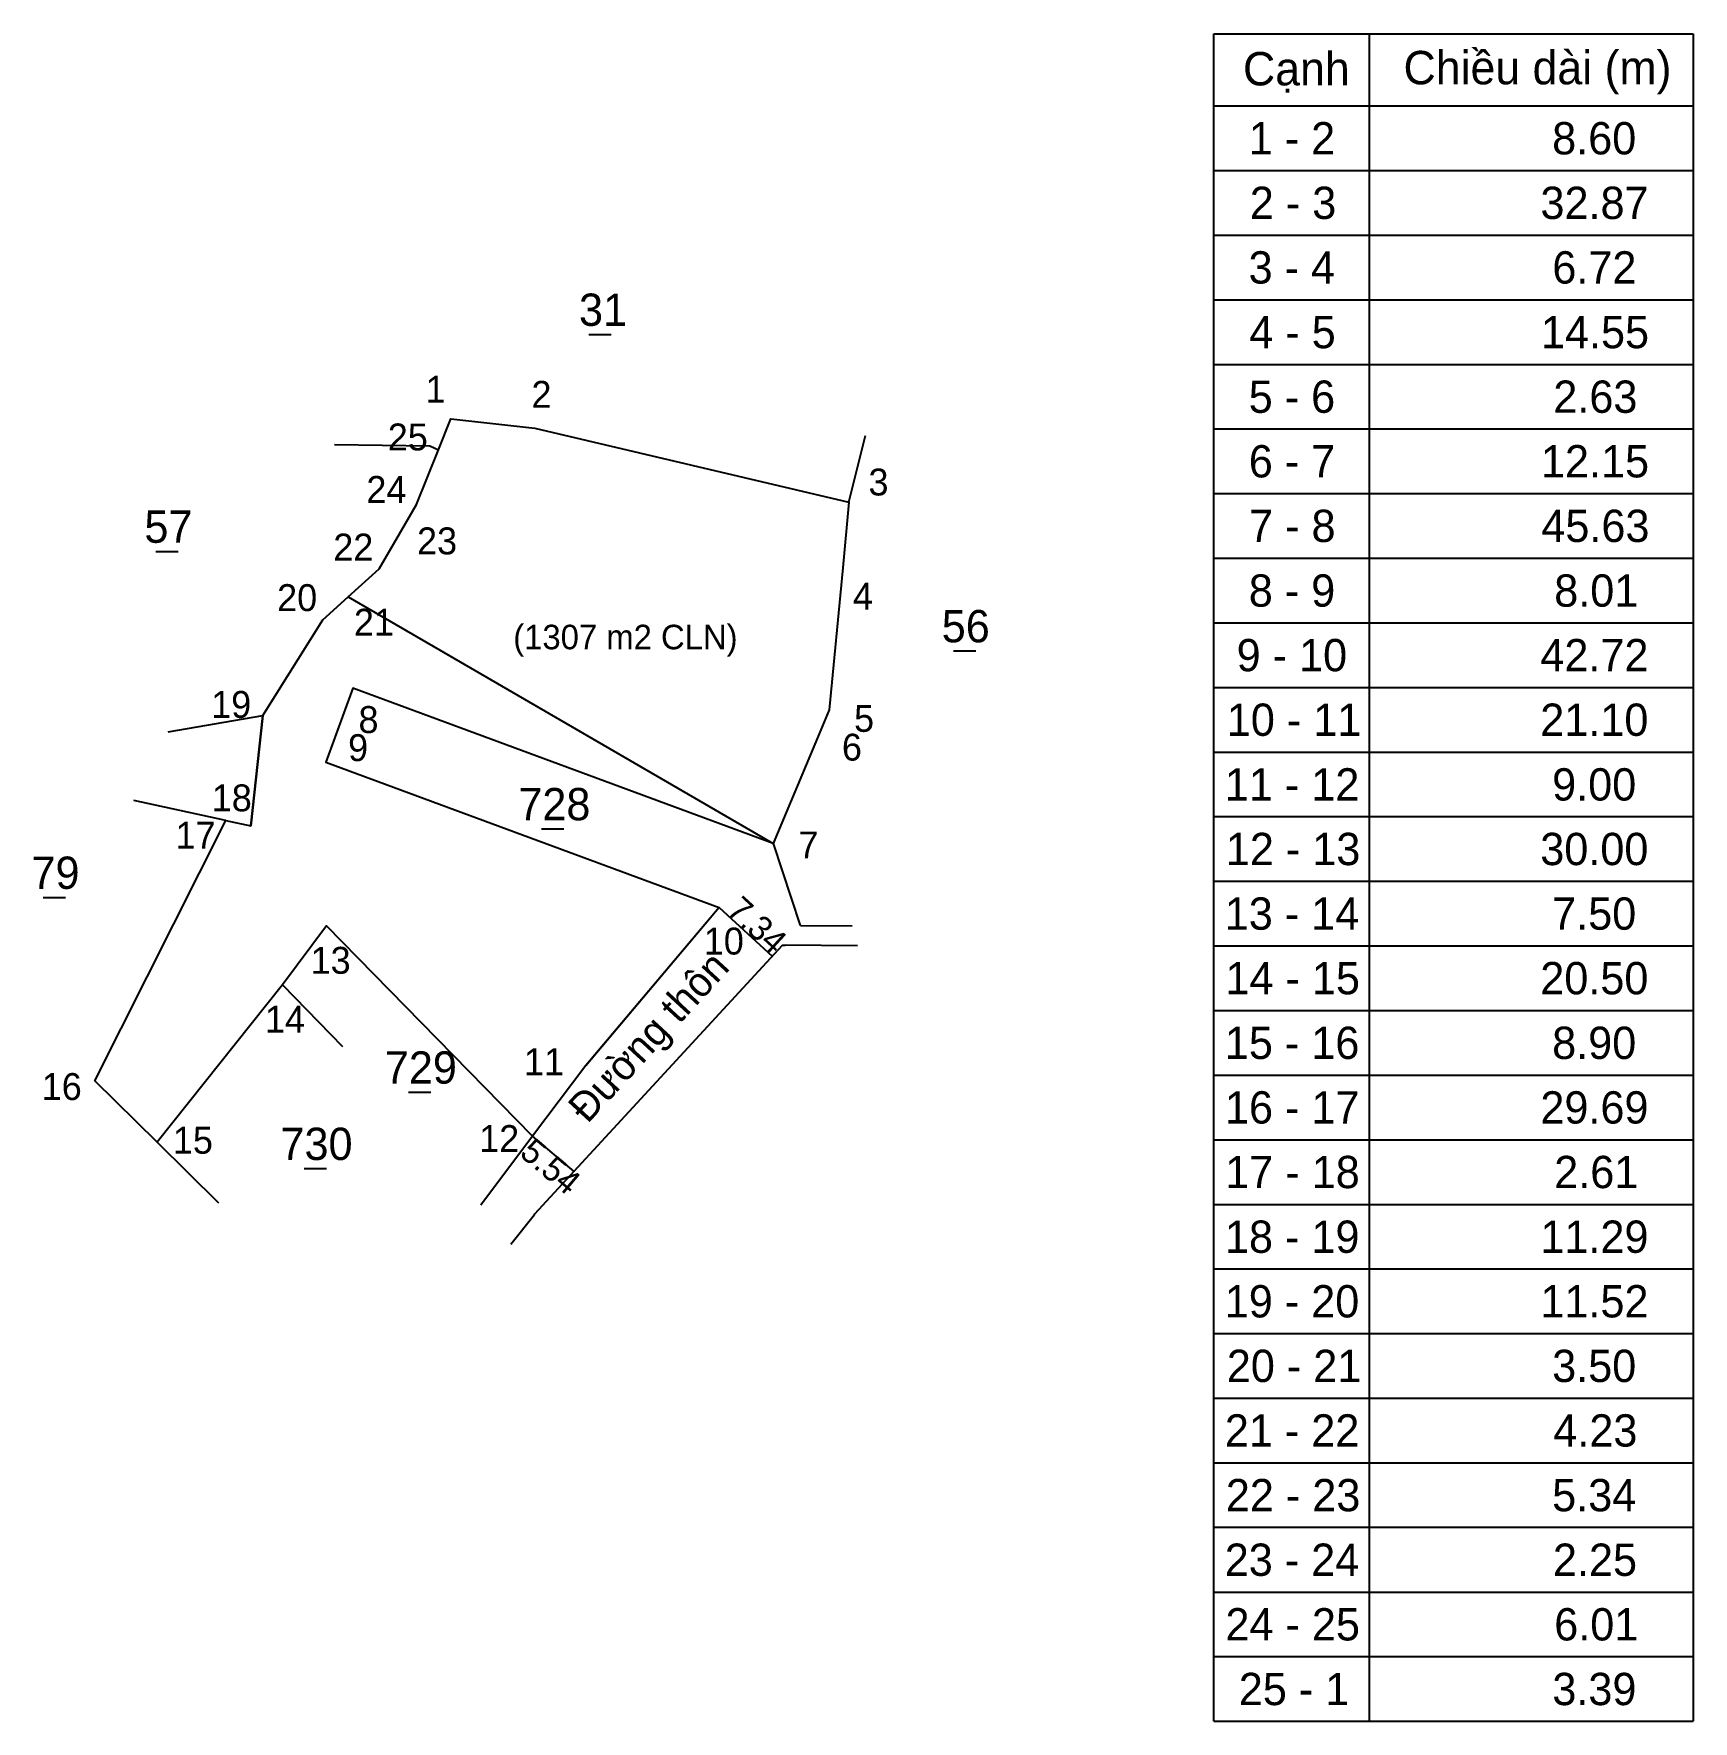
# Model space of a CAD drawing. Extents: x 547032 to 549145, y 1837343 to 1837679.
# Drawn here: x 547032.1 to 547201.1, y 1837450.9 to 1837622.9 of the extents above; entities that cross this region are included whole.
import ezdxf

# ---------------------------------------------------------------- set-up
doc = ezdxf.new("R2010")
doc.units = 0
doc.layers.add('Level 7', color=7, linetype='Continuous')

msp = doc.modelspace()

# ---------------------------------------------------------------- linework, layer by layer
at = {"layer": 'Level 7'}
for p, q in [((547152.29, 1837622.85), (547201.11, 1837622.85)), ((547152.29, 1837450.93), (547152.29, 1837622.85)), ((547168.09, 1837622.85), (547168.09, 1837450.93)), ((547201.11, 1837622.85), (547201.11, 1837450.93)), ((547152.29, 1837615.5), (547201.11, 1837615.5)), ((547152.29, 1837608.92), (547201.11, 1837608.92)), ((547152.29, 1837602.33), (547201.11, 1837602.33)), ((547152.29, 1837595.75), (547201.11, 1837595.75)), ((547088.61, 1837592.21), (547090.88, 1837592.21)), ((547152.29, 1837589.17), (547201.11, 1837589.17)), ((547115.1, 1837575.14), (547116.78, 1837581.93)), ((547152.29, 1837582.59), (547201.11, 1837582.59)), ((547152.29, 1837576), (547201.11, 1837576)), ((547044.52, 1837570.11), (547046.79, 1837570.11)), ((547152.29, 1837569.42), (547201.11, 1837569.42)), ((547064.11, 1837565.5), (547107.38, 1837540.34)), ((547152.29, 1837562.84), (547201.11, 1837562.84)), ((547125.76, 1837559.97), (547128.03, 1837559.97)), ((547152.29, 1837556.25), (547201.11, 1837556.25)), ((547152.29, 1837549.67), (547201.11, 1837549.67)), ((547051.62, 1837542.7), (547042.25, 1837544.72)), ((547051.62, 1837542.7), (547043.04, 1837544.55)), ((547083.8, 1837541.85), (547086.07, 1837541.85)), ((547152.29, 1837543.09), (547201.11, 1837543.09)), ((547107.38, 1837540.34), (547110.14, 1837532.01)), ((547152.29, 1837536.51), (547201.11, 1837536.51)), ((547033.03, 1837534.85), (547035.31, 1837534.85)), ((547101.89, 1837533.84), (547107.3, 1837528.87)), ((547088.29, 1837517.72), (547101.02, 1837532.8)), ((547115.42, 1837531.92), (547110.16, 1837531.97)), ((547115.99, 1837529.92), (547108.62, 1837529.98)), ((547152.29, 1837529.92), (547201.11, 1837529.92)), ((547057.39, 1837525.96), (547063.53, 1837519.68)), ((547152.29, 1837523.34), (547201.11, 1837523.34)), ((547152.29, 1837516.76), (547201.11, 1837516.76)), ((547070.24, 1837515.02), (547072.51, 1837515.02)), ((547044.63, 1837509.91), (547050.88, 1837503.75)), ((547082.89, 1837510.52), (547077.62, 1837503.5)), ((547087.11, 1837506.94), (547082.89, 1837510.52)), ((547152.29, 1837510.17), (547201.11, 1837510.17)), ((547059.63, 1837507.24), (547061.9, 1837507.24)), ((547152.29, 1837503.59), (547201.11, 1837503.59)), ((547152.29, 1837497.01), (547201.11, 1837497.01)), ((547152.29, 1837490.43), (547201.11, 1837490.43)), ((547152.29, 1837483.84), (547201.11, 1837483.84)), ((547152.29, 1837477.26), (547201.11, 1837477.26)), ((547201.11, 1837470.68), (547152.29, 1837470.68)), ((547152.29, 1837464.09), (547201.11, 1837464.09)), ((547152.29, 1837457.51), (547201.11, 1837457.51)), ((547152.29, 1837450.93), (547201.11, 1837450.93))]:
    msp.add_line(p, q, dxfattribs=at)
msp.add_lwpolyline([(547057.39, 1837525.96), (547044.63, 1837509.91), (547038.3, 1837516.17), (547051.62, 1837542.7), (547054.17, 1837542.16), (547055.4, 1837553.38), (547061.51, 1837563.15), (547064.11, 1837565.5), (547067.25, 1837568.34), (547069.94, 1837572.95), (547071.07, 1837574.89), (547073.29, 1837580.47), (547074.55, 1837583.62), (547083.1, 1837582.66), (547115.1, 1837575.14), (547114.47, 1837568.44), (547113.11, 1837553.96), (547112.09, 1837551.54), (547107.38, 1837540.34), (547064.58, 1837556.17), (547061.83, 1837548.65), (547101.89, 1837533.84), (547088.29, 1837517.72), (547082.89, 1837510.52), (547061.9, 1837531.95)], close=True, dxfattribs=at)
for points in [[(547062.7, 1837581), (547072.42, 1837580.88), (547073.29, 1837580.47)], [(547045.77, 1837551.74), (547055.4, 1837553.38), (547054.17, 1837542.16)], [(547080.66, 1837499.53), (547083.09, 1837502.57), (547083.12, 1837502.61), (547108.33, 1837529.99), (547108.62, 1837529.98)]]:
    msp.add_lwpolyline(points, dxfattribs=at)

# ---------------------------------------------------------------- texts
for s, height, p in [('Cạnh', 3.401, (547155.25, 1837617.59)), ('Chiều dài (m)', 3.4011, (547171.6, 1837617.7)), ('1 - 2', 3.291, (547155.83, 1837610.56)), ('8.60', 3.291, (547186.74, 1837610.56)), ('2 - 3', 3.291, (547155.94, 1837603.98)), ('32.87', 3.291, (547185.55, 1837603.98)), ('3 - 4', 3.291, (547155.82, 1837597.4)), ('6.72', 3.291, (547186.76, 1837597.4)), ('31', 3.291, (547087.61, 1837593.09)), ('4 - 5', 3.291, (547155.89, 1837590.81)), ('14.55', 3.291, (547185.6, 1837590.81)), ('1', 2.74, (547071.98, 1837585.26)), ('2', 2.74, (547082.77, 1837584.74)), ('5 - 6', 3.291, (547155.83, 1837584.23)), ('2.63', 3.291, (547186.86, 1837584.23)), ('25', 2.743, (547068.13, 1837580.4)), ('6 - 7', 3.291, (547155.84, 1837577.65)), ('12.15', 3.291, (547185.6, 1837577.65)), ('24', 2.743, (547065.95, 1837575.05)), ('3', 2.74, (547117.1, 1837575.81)), ('57', 3.291, (547043.34, 1837570.99)), ('7 - 8', 3.291, (547155.87, 1837571.07)), ('45.63', 3.291, (547185.64, 1837571.07)), ('23', 2.743, (547071.11, 1837569.81)), ('22', 2.743, (547062.58, 1837569.18)), ('8 - 9', 3.291, (547155.84, 1837564.48)), ('8.01', 3.291, (547186.95, 1837564.48)), ('20', 2.743, (547056.86, 1837564.03)), ('4', 2.74, (547115.51, 1837564.18)), ('21', 2.743, (547064.68, 1837561.52)), ('56', 3.291, (547124.56, 1837560.85)), ('(1307 m2 CLN)', 2.5, (547080.91, 1837560.14)), ('9 - 10', 3.291, (547154.6, 1837557.9)), ('42.72', 3.291, (547185.54, 1837557.9)), ('19', 2.743, (547050.14, 1837553.15)), ('8', 2.74, (547065.15, 1837551.61)), ('5', 2.74, (547115.63, 1837551.73)), ('10 - 11', 3.291, (547153.6, 1837551.32)), ('21.10', 3.291, (547185.53, 1837551.32)), ('D', 0.011, (547055.4, 1837553.37)), ('D', 0.011, (547055.4, 1837553.37)), ('D', 0.011, (547055.4, 1837553.37)), ('D', 0.011, (547055.4, 1837553.37)), ('D', 0.011, (547055.4, 1837553.37)), ('D', 0.011, (547055.4, 1837553.37)), ('9', 2.74, (547064.09, 1837548.75)), ('6', 2.74, (547114.39, 1837548.8)), ('11 - 12', 3.291, (547153.4, 1837544.73)), ('9.00', 3.291, (547186.74, 1837544.73)), ('18', 2.743, (547050.2, 1837543.63)), ('728', 3.291, (547081.43, 1837542.72)), ('17', 2.743, (547046.51, 1837539.82)), ('D', 0.011, (547054.17, 1837542.15)), ('D', 0.011, (547054.17, 1837542.15)), ('D', 0.011, (547054.17, 1837542.15)), ('D', 0.011, (547054.17, 1837542.15)), ('D', 0.011, (547054.17, 1837542.15)), ('D', 0.011, (547054.17, 1837542.15)), ('7', 2.74, (547109.96, 1837538.83)), ('12 - 13', 3.291, (547153.5, 1837538.15)), ('30.00', 3.291, (547185.53, 1837538.15)), ('79', 3.291, (547031.84, 1837535.73)), ('13 - 14', 3.291, (547153.39, 1837531.57)), ('7.50', 3.291, (547186.74, 1837531.57)), ('10', 2.743, (547100.32, 1837529.04)), ('13', 2.743, (547060.27, 1837527.08)), ('14 - 15', 3.291, (547153.46, 1837524.99)), ('20.50', 3.291, (547185.53, 1837524.99)), ('14', 2.743, (547055.62, 1837521.08)), ('15 - 16', 3.291, (547153.4, 1837518.4)), ('8.90', 3.291, (547186.74, 1837518.4)), ('729', 3.291, (547067.83, 1837515.89)), ('11', 2.743, (547082.01, 1837516.75)), ('D', 0.011, (547088.29, 1837517.71)), ('D', 0.011, (547088.29, 1837517.71)), ('D', 0.011, (547088.29, 1837517.71)), ('D', 0.011, (547088.29, 1837517.71)), ('D', 0.011, (547088.29, 1837517.71)), ('D', 0.011, (547088.29, 1837517.71)), ('16', 2.743, (547032.88, 1837514.22)), ('16 - 17', 3.291, (547153.41, 1837511.82)), ('29.69', 3.291, (547185.54, 1837511.82)), ('15', 2.743, (547046.24, 1837508.75)), ('730', 3.291, (547057.2, 1837508.11)), ('12', 2.743, (547077.44, 1837508.92)), ('17 - 18', 3.291, (547153.44, 1837505.24)), ('2.61', 3.291, (547186.95, 1837505.24)), ('18 - 19', 3.291, (547153.41, 1837498.65)), ('11.29', 3.291, (547185.54, 1837498.65)), ('19 - 20', 3.291, (547153.39, 1837492.07)), ('11.52', 3.291, (547185.54, 1837492.07)), ('20 - 21', 3.291, (547153.6, 1837485.49)), ('3.50', 3.291, (547186.74, 1837485.49)), ('21 - 22', 3.291, (547153.4, 1837478.91)), ('4.23', 3.291, (547186.86, 1837478.91)), ('22 - 23', 3.291, (547153.5, 1837472.32)), ('5.34', 3.291, (547186.74, 1837472.32)), ('23 - 24', 3.291, (547153.39, 1837465.74)), ('2.25', 3.291, (547186.82, 1837465.74)), ('24 - 25', 3.291, (547153.46, 1837459.16)), ('6.01', 3.291, (547186.95, 1837459.16)), ('25 - 1', 3.291, (547154.82, 1837452.57)), ('3.39', 3.291, (547186.76, 1837452.57))]:
    msp.add_text(s, height=height, dxfattribs=at).set_placement(p)
for s, height, rotation, p in [('7.34', 2.5, 317.4041, (547102.52, 1837533.33)), ('Đường thôn', 3, 47.36, (547088.47, 1837511.73)), ('5.54', 2.5, 319.7845, (547081.44, 1837508.61))]:
    msp.add_text(s, height=height, rotation=rotation, dxfattribs=at).set_placement(p)

doc.saveas('drawing.dxf')
